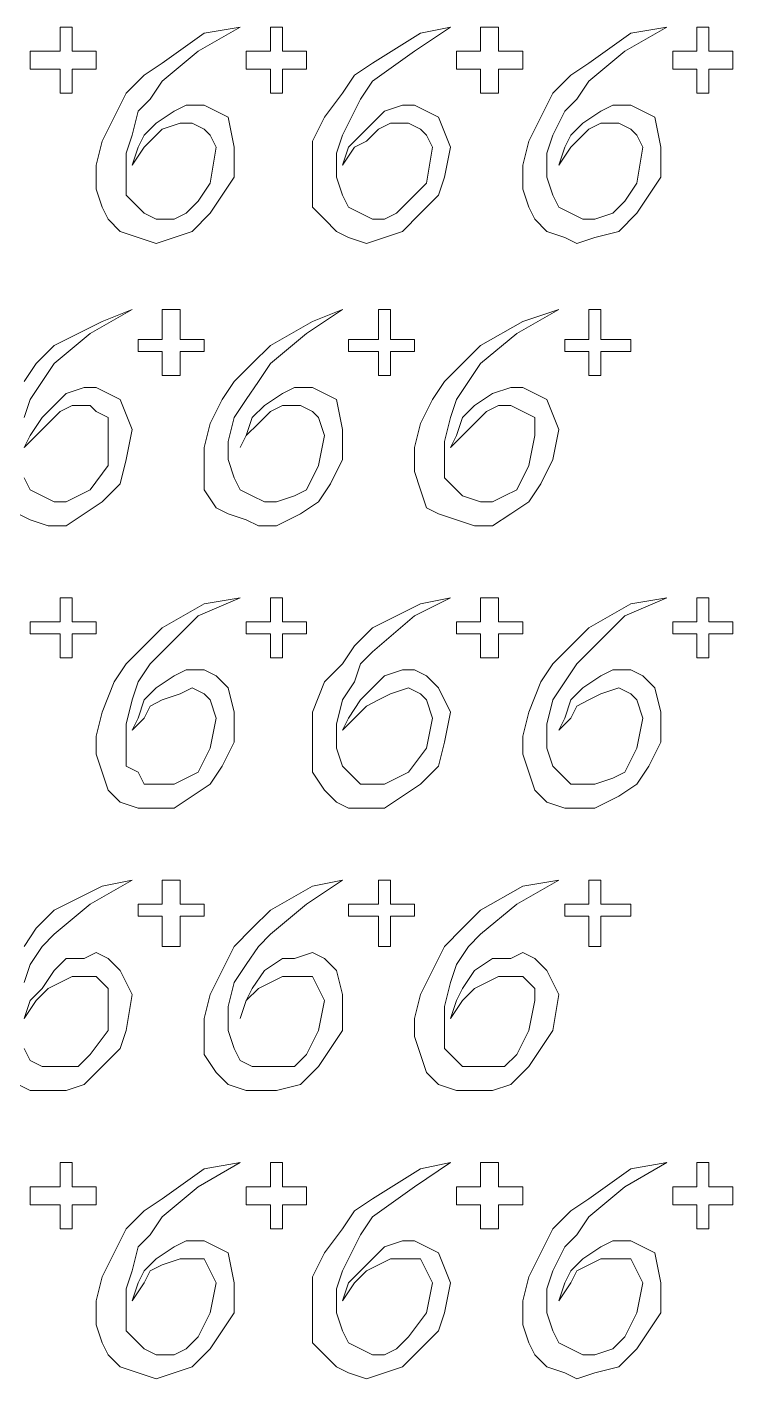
# Model space of a CAD drawing. Extents: x -66030 to 95157, y -13132 to 45879.
# Drawn here: x -2352 to -1893, y 27583 to 28462 of the extents above; entities that cross this region are included whole.
import ezdxf

# ---------------------------------------------------------------- set-up
doc = ezdxf.new("R2010")
doc.units = 0
doc.header["$LTSCALE"] = 100
doc.header["$MEASUREMENT"] = 0
doc.layers.get('0').update_dxf_attribs({"linetype": 'CONTINUOUS'})

msp = doc.modelspace()

# ---------------------------------------------------------------- linework, layer by layer
at = {"lineweight": 0}
for points in [[(-2350.03, 28446.12), (-2342.22, 28446.12), (-2330.5, 28446.12), (-2330.5, 28453.94), (-2330.5, 28461.75), (-2326.6, 28461.75), (-2322.69, 28461.75), (-2322.69, 28453.94), (-2322.69, 28446.12), (-2314.88, 28446.12), (-2307.07, 28446.12), (-2307.07, 28438.31), (-2307.07, 28434.41), (-2314.88, 28434.41), (-2322.69, 28434.41), (-2322.69, 28426.59), (-2322.69, 28418.78), (-2326.6, 28418.78), (-2330.5, 28418.78), (-2330.5, 28426.59), (-2330.5, 28434.41), (-2342.22, 28434.41), (-2350.03, 28434.41), (-2350.03, 28438.31), (-2350.03, 28446.12)], [(-2283.63, 28371.91), (-2275.82, 28383.63), (-2271.91, 28387.53), (-2264.1, 28395.35), (-2252.38, 28399.25), (-2244.57, 28399.25), (-2236.76, 28395.35), (-2232.85, 28391.44), (-2228.95, 28383.63), (-2232.85, 28360.19), (-2240.66, 28348.47), (-2248.48, 28340.66), (-2256.29, 28336.76), (-2268.01, 28336.76), (-2275.82, 28340.66), (-2279.72, 28344.57), (-2287.54, 28352.38), (-2287.54, 28364.1), (-2287.54, 28379.72), (-2283.63, 28391.44), (-2279.72, 28407.06), (-2271.91, 28414.88), (-2264.1, 28426.59), (-2240.66, 28446.12), (-2213.32, 28461.75), (-2236.76, 28457.84), (-2264.1, 28438.31), (-2275.82, 28430.5), (-2287.54, 28418.78), (-2295.35, 28403.16), (-2303.16, 28387.53), (-2307.07, 28371.91), (-2307.07, 28356.29), (-2303.16, 28344.57), (-2299.25, 28336.76), (-2291.44, 28328.94), (-2279.72, 28325.04), (-2268.01, 28321.13), (-2256.29, 28325.04), (-2244.57, 28328.94), (-2232.85, 28340.66), (-2225.04, 28352.38), (-2217.23, 28364.1), (-2217.23, 28383.63), (-2221.13, 28403.16), (-2228.95, 28407.06), (-2236.76, 28410.97), (-2248.48, 28410.97), (-2256.29, 28407.06), (-2268.01, 28399.25), (-2275.82, 28391.44), (-2279.72, 28383.63), (-2283.63, 28371.91)], [(-2209.42, 28446.12), (-2201.6, 28446.12), (-2193.79, 28446.12), (-2193.79, 28453.94), (-2193.79, 28461.75), (-2189.89, 28461.75), (-2185.98, 28461.75), (-2185.98, 28453.94), (-2185.98, 28446.12), (-2178.17, 28446.12), (-2170.36, 28446.12), (-2170.36, 28438.31), (-2170.36, 28434.41), (-2178.17, 28434.41), (-2185.98, 28434.41), (-2185.98, 28426.59), (-2185.98, 28418.78), (-2189.89, 28418.78), (-2193.79, 28418.78), (-2193.79, 28426.59), (-2193.79, 28434.41), (-2201.6, 28434.41), (-2209.42, 28434.41), (-2209.42, 28438.31), (-2209.42, 28446.12)], [(-2146.92, 28371.91), (-2139.11, 28383.63), (-2131.3, 28387.53), (-2123.49, 28395.35), (-2115.67, 28399.25), (-2103.96, 28399.25), (-2096.14, 28395.35), (-2092.24, 28391.44), (-2088.33, 28383.63), (-2092.24, 28360.19), (-2103.96, 28348.47), (-2111.77, 28340.66), (-2119.58, 28336.76), (-2127.39, 28336.76), (-2135.2, 28340.66), (-2143.02, 28344.57), (-2146.92, 28352.38), (-2150.83, 28364.1), (-2150.83, 28379.72), (-2146.92, 28391.44), (-2139.11, 28407.06), (-2135.2, 28414.88), (-2127.39, 28426.59), (-2100.05, 28446.12), (-2076.61, 28461.75), (-2096.14, 28457.84), (-2127.39, 28438.31), (-2139.11, 28430.5), (-2146.92, 28418.78), (-2158.64, 28403.16), (-2166.45, 28387.53), (-2166.45, 28371.91), (-2166.45, 28356.29), (-2166.45, 28344.57), (-2158.64, 28336.76), (-2150.83, 28328.94), (-2143.02, 28325.04), (-2131.3, 28321.13), (-2119.58, 28325.04), (-2107.86, 28328.94), (-2096.14, 28340.66), (-2084.43, 28352.38), (-2080.52, 28364.1), (-2076.61, 28383.63), (-2084.43, 28403.16), (-2092.24, 28407.06), (-2100.05, 28410.97), (-2107.86, 28410.97), (-2119.58, 28407.06), (-2127.39, 28399.25), (-2135.2, 28391.44), (-2143.02, 28383.63), (-2146.92, 28371.91)], [(-2072.71, 28446.12), (-2064.9, 28446.12), (-2057.08, 28446.12), (-2057.08, 28453.94), (-2057.08, 28461.75), (-2049.27, 28461.75), (-2045.37, 28461.75), (-2045.37, 28453.94), (-2045.37, 28446.12), (-2037.55, 28446.12), (-2029.74, 28446.12), (-2029.74, 28438.31), (-2029.74, 28434.41), (-2037.55, 28434.41), (-2045.37, 28434.41), (-2045.37, 28426.59), (-2045.37, 28418.78), (-2049.27, 28418.78), (-2057.08, 28418.78), (-2057.08, 28426.59), (-2057.08, 28434.41), (-2064.9, 28434.41), (-2072.71, 28434.41), (-2072.71, 28438.31), (-2072.71, 28446.12)], [(-2006.31, 28371.91), (-1998.49, 28383.63), (-1994.59, 28387.53), (-1986.78, 28395.35), (-1978.96, 28399.25), (-1967.25, 28399.25), (-1959.43, 28395.35), (-1955.53, 28391.44), (-1951.62, 28383.63), (-1955.53, 28360.19), (-1963.34, 28348.47), (-1971.15, 28340.66), (-1982.87, 28336.76), (-1990.68, 28336.76), (-1998.49, 28340.66), (-2006.31, 28344.57), (-2010.21, 28352.38), (-2014.12, 28364.1), (-2014.12, 28379.72), (-2010.21, 28391.44), (-2002.4, 28407.06), (-1994.59, 28414.88), (-1986.78, 28426.59), (-1963.34, 28446.12), (-1936, 28461.75), (-1959.43, 28457.84), (-1986.78, 28438.31), (-1998.49, 28430.5), (-2010.21, 28418.78), (-2018.02, 28403.16), (-2025.84, 28387.53), (-2029.74, 28371.91), (-2029.74, 28356.29), (-2025.84, 28344.57), (-2021.93, 28336.76), (-2014.12, 28328.94), (-2002.4, 28325.04), (-1994.59, 28321.13), (-1982.87, 28325.04), (-1967.25, 28328.94), (-1955.53, 28340.66), (-1947.72, 28352.38), (-1939.9, 28364.1), (-1939.9, 28383.63), (-1943.81, 28403.16), (-1951.62, 28407.06), (-1959.43, 28410.97), (-1971.15, 28410.97), (-1978.96, 28407.06), (-1990.68, 28399.25), (-1998.49, 28391.44), (-2002.4, 28383.63), (-2006.31, 28371.91)], [(-1932.09, 28446.12), (-1924.28, 28446.12), (-1916.47, 28446.12), (-1916.47, 28453.94), (-1916.47, 28461.75), (-1912.56, 28461.75), (-1908.66, 28461.75), (-1908.66, 28453.94), (-1908.66, 28446.12), (-1900.85, 28446.12), (-1893.03, 28446.12), (-1893.03, 28438.31), (-1893.03, 28434.41), (-1900.85, 28434.41), (-1908.66, 28434.41), (-1908.66, 28426.59), (-1908.66, 28418.78), (-1912.56, 28418.78), (-1916.47, 28418.78), (-1916.47, 28426.59), (-1916.47, 28434.41), (-1924.28, 28434.41), (-1932.09, 28434.41), (-1932.09, 28438.31), (-1932.09, 28446.12)], [(-2279.72, 28258.64), (-2271.91, 28258.64), (-2264.1, 28258.64), (-2264.1, 28266.45), (-2264.1, 28278.17), (-2260.19, 28278.17), (-2252.38, 28278.17), (-2252.38, 28266.45), (-2252.38, 28258.64), (-2244.57, 28258.64), (-2236.76, 28258.64), (-2236.76, 28254.73), (-2236.76, 28250.83), (-2244.57, 28250.83), (-2252.38, 28250.83), (-2252.38, 28243.01), (-2252.38, 28235.2), (-2260.19, 28235.2), (-2264.1, 28235.2), (-2264.1, 28243.01), (-2264.1, 28250.83), (-2271.91, 28250.83), (-2279.72, 28250.83), (-2279.72, 28254.73), (-2279.72, 28258.64)], [(-2213.32, 28188.33), (-2209.42, 28196.14), (-2201.6, 28203.95), (-2193.79, 28211.77), (-2185.98, 28215.67), (-2174.26, 28215.67), (-2166.45, 28211.77), (-2162.54, 28207.86), (-2158.64, 28196.14), (-2162.54, 28176.61), (-2170.36, 28160.99), (-2178.17, 28157.08), (-2189.89, 28153.18), (-2197.7, 28153.18), (-2205.51, 28157.08), (-2213.32, 28160.99), (-2217.23, 28168.8), (-2221.13, 28180.52), (-2221.13, 28192.24), (-2217.23, 28207.86), (-2209.42, 28219.58), (-2201.6, 28231.3), (-2193.79, 28243.01), (-2170.36, 28262.54), (-2146.92, 28278.17), (-2166.45, 28270.36), (-2193.79, 28254.73), (-2205.51, 28243.01), (-2217.23, 28231.3), (-2225.04, 28219.58), (-2232.85, 28203.95), (-2236.76, 28188.33), (-2236.76, 28172.71), (-2236.76, 28160.99), (-2228.95, 28149.27), (-2221.13, 28145.36), (-2209.42, 28141.46), (-2201.6, 28137.55), (-2189.89, 28137.55), (-2174.26, 28145.36), (-2162.54, 28153.18), (-2154.73, 28164.89), (-2146.92, 28180.52), (-2146.92, 28200.05), (-2150.83, 28219.58), (-2158.64, 28223.48), (-2166.45, 28227.39), (-2178.17, 28227.39), (-2185.98, 28223.48), (-2197.7, 28215.67), (-2205.51, 28207.86), (-2209.42, 28196.14), (-2213.32, 28188.33)], [(-2143.02, 28258.64), (-2131.3, 28258.64), (-2123.49, 28258.64), (-2123.49, 28266.45), (-2123.49, 28278.17), (-2119.58, 28278.17), (-2115.67, 28278.17), (-2115.67, 28266.45), (-2115.67, 28258.64), (-2107.86, 28258.64), (-2100.05, 28258.64), (-2100.05, 28254.73), (-2100.05, 28250.83), (-2107.86, 28250.83), (-2115.67, 28250.83), (-2115.67, 28243.01), (-2115.67, 28235.2), (-2119.58, 28235.2), (-2123.49, 28235.2), (-2123.49, 28243.01), (-2123.49, 28250.83), (-2131.3, 28250.83), (-2143.02, 28250.83), (-2143.02, 28254.73), (-2143.02, 28258.64)], [(-2076.61, 28188.33), (-2068.8, 28196.14), (-2060.99, 28203.95), (-2053.18, 28211.77), (-2045.37, 28215.67), (-2037.55, 28215.67), (-2029.74, 28211.77), (-2021.93, 28207.86), (-2021.93, 28196.14), (-2025.84, 28176.61), (-2033.65, 28160.99), (-2041.46, 28157.08), (-2049.27, 28153.18), (-2057.08, 28153.18), (-2068.8, 28157.08), (-2072.71, 28160.99), (-2080.52, 28168.8), (-2080.52, 28180.52), (-2080.52, 28192.24), (-2076.61, 28207.86), (-2072.71, 28219.58), (-2064.9, 28231.3), (-2057.08, 28243.01), (-2033.65, 28262.54), (-2006.31, 28278.17), (-2029.74, 28270.36), (-2057.08, 28254.73), (-2068.8, 28243.01), (-2080.52, 28231.3), (-2088.33, 28219.58), (-2096.14, 28203.95), (-2100.05, 28188.33), (-2100.05, 28172.71), (-2096.14, 28160.99), (-2092.24, 28149.27), (-2084.43, 28145.36), (-2072.71, 28141.46), (-2060.99, 28137.55), (-2049.27, 28137.55), (-2037.55, 28145.36), (-2025.84, 28153.18), (-2018.02, 28164.89), (-2010.21, 28180.52), (-2006.31, 28200.05), (-2014.12, 28219.58), (-2021.93, 28223.48), (-2029.74, 28227.39), (-2037.55, 28227.39), (-2049.27, 28223.48), (-2060.99, 28215.67), (-2068.8, 28207.86), (-2072.71, 28196.14), (-2076.61, 28188.33)], [(-2002.4, 28258.64), (-1994.59, 28258.64), (-1986.78, 28258.64), (-1986.78, 28266.45), (-1986.78, 28278.17), (-1982.87, 28278.17), (-1978.96, 28278.17), (-1978.96, 28266.45), (-1978.96, 28258.64), (-1971.15, 28258.64), (-1959.43, 28258.64), (-1959.43, 28254.73), (-1959.43, 28250.83), (-1971.15, 28250.83), (-1978.96, 28250.83), (-1978.96, 28243.01), (-1978.96, 28235.2), (-1982.87, 28235.2), (-1986.78, 28235.2), (-1986.78, 28243.01), (-1986.78, 28250.83), (-1994.59, 28250.83), (-2002.4, 28250.83), (-2002.4, 28254.73), (-2002.4, 28258.64)], [(-2350.03, 28075.06), (-2342.22, 28075.06), (-2330.5, 28075.06), (-2330.5, 28082.87), (-2330.5, 28090.68), (-2326.6, 28090.68), (-2322.69, 28090.68), (-2322.69, 28082.87), (-2322.69, 28075.06), (-2314.88, 28075.06), (-2307.07, 28075.06), (-2307.07, 28071.15), (-2307.07, 28067.24), (-2314.88, 28067.24), (-2322.69, 28067.24), (-2322.69, 28059.43), (-2322.69, 28051.62), (-2326.6, 28051.62), (-2330.5, 28051.62), (-2330.5, 28059.43), (-2330.5, 28067.24), (-2342.22, 28067.24), (-2350.03, 28067.24), (-2350.03, 28071.15), (-2350.03, 28075.06)], [(-2283.63, 28004.75), (-2275.82, 28012.56), (-2271.91, 28020.37), (-2264.1, 28024.28), (-2252.38, 28028.19), (-2244.57, 28032.09), (-2236.76, 28028.19), (-2232.85, 28024.28), (-2228.95, 28012.56), (-2232.85, 27993.03), (-2240.66, 27977.41), (-2248.48, 27973.5), (-2256.29, 27969.6), (-2268.01, 27969.6), (-2275.82, 27969.6), (-2279.72, 27977.41), (-2287.54, 27981.31), (-2287.54, 27993.03), (-2287.54, 28008.66), (-2283.63, 28024.28), (-2279.72, 28036), (-2271.91, 28047.72), (-2264.1, 28055.53), (-2240.66, 28078.96), (-2213.32, 28090.68), (-2236.76, 28086.77), (-2264.1, 28071.15), (-2275.82, 28059.43), (-2287.54, 28047.72), (-2295.35, 28036), (-2303.16, 28016.47), (-2307.07, 28000.84), (-2307.07, 27989.13), (-2303.16, 27977.41), (-2299.25, 27965.69), (-2291.44, 27957.88), (-2279.72, 27953.97), (-2268.01, 27953.97), (-2256.29, 27953.97), (-2244.57, 27961.78), (-2232.85, 27969.6), (-2225.04, 27981.31), (-2217.23, 27996.94), (-2217.23, 28016.47), (-2221.13, 28032.09), (-2228.95, 28039.9), (-2236.76, 28043.81), (-2248.48, 28043.81), (-2256.29, 28039.9), (-2268.01, 28032.09), (-2275.82, 28024.28), (-2279.72, 28012.56), (-2283.63, 28004.75)], [(-2209.42, 28075.06), (-2201.6, 28075.06), (-2193.79, 28075.06), (-2193.79, 28082.87), (-2193.79, 28090.68), (-2189.89, 28090.68), (-2185.98, 28090.68), (-2185.98, 28082.87), (-2185.98, 28075.06), (-2178.17, 28075.06), (-2170.36, 28075.06), (-2170.36, 28071.15), (-2170.36, 28067.24), (-2178.17, 28067.24), (-2185.98, 28067.24), (-2185.98, 28059.43), (-2185.98, 28051.62), (-2189.89, 28051.62), (-2193.79, 28051.62), (-2193.79, 28059.43), (-2193.79, 28067.24), (-2201.6, 28067.24), (-2209.42, 28067.24), (-2209.42, 28071.15), (-2209.42, 28075.06)], [(-2146.92, 28004.75), (-2139.11, 28012.56), (-2131.3, 28020.37), (-2123.49, 28024.28), (-2115.67, 28028.19), (-2103.96, 28032.09), (-2096.14, 28028.19), (-2092.24, 28024.28), (-2088.33, 28012.56), (-2092.24, 27993.03), (-2103.96, 27977.41), (-2111.77, 27973.5), (-2119.58, 27969.6), (-2127.39, 27969.6), (-2135.2, 27969.6), (-2143.02, 27977.41), (-2146.92, 27981.31), (-2150.83, 27993.03), (-2150.83, 28008.66), (-2146.92, 28024.28), (-2139.11, 28036), (-2135.2, 28047.72), (-2127.39, 28055.53), (-2100.05, 28078.96), (-2076.61, 28090.68), (-2096.14, 28086.77), (-2127.39, 28071.15), (-2139.11, 28059.43), (-2146.92, 28047.72), (-2158.64, 28036), (-2166.45, 28016.47), (-2166.45, 28000.84), (-2166.45, 27989.13), (-2166.45, 27977.41), (-2158.64, 27965.69), (-2150.83, 27957.88), (-2143.02, 27953.97), (-2131.3, 27953.97), (-2119.58, 27953.97), (-2107.86, 27961.78), (-2096.14, 27969.6), (-2084.43, 27981.31), (-2080.52, 27996.94), (-2076.61, 28016.47), (-2084.43, 28032.09), (-2092.24, 28039.9), (-2100.05, 28043.81), (-2107.86, 28043.81), (-2119.58, 28039.9), (-2127.39, 28032.09), (-2135.2, 28024.28), (-2143.02, 28012.56), (-2146.92, 28004.75)], [(-2072.71, 28075.06), (-2064.9, 28075.06), (-2057.08, 28075.06), (-2057.08, 28082.87), (-2057.08, 28090.68), (-2049.27, 28090.68), (-2045.37, 28090.68), (-2045.37, 28082.87), (-2045.37, 28075.06), (-2037.55, 28075.06), (-2029.74, 28075.06), (-2029.74, 28071.15), (-2029.74, 28067.24), (-2037.55, 28067.24), (-2045.37, 28067.24), (-2045.37, 28059.43), (-2045.37, 28051.62), (-2049.27, 28051.62), (-2057.08, 28051.62), (-2057.08, 28059.43), (-2057.08, 28067.24), (-2064.9, 28067.24), (-2072.71, 28067.24), (-2072.71, 28071.15), (-2072.71, 28075.06)], [(-2006.31, 28004.75), (-1998.49, 28012.56), (-1994.59, 28020.37), (-1986.78, 28024.28), (-1978.96, 28028.19), (-1967.25, 28032.09), (-1959.43, 28028.19), (-1955.53, 28024.28), (-1951.62, 28012.56), (-1955.53, 27993.03), (-1963.34, 27977.41), (-1971.15, 27973.5), (-1982.87, 27969.6), (-1990.68, 27969.6), (-1998.49, 27969.6), (-2006.31, 27977.41), (-2010.21, 27981.31), (-2014.12, 27993.03), (-2014.12, 28008.66), (-2010.21, 28024.28), (-2002.4, 28036), (-1994.59, 28047.72), (-1986.78, 28055.53), (-1963.34, 28078.96), (-1936, 28090.68), (-1959.43, 28086.77), (-1986.78, 28071.15), (-1998.49, 28059.43), (-2010.21, 28047.72), (-2018.02, 28036), (-2025.84, 28016.47), (-2029.74, 28000.84), (-2029.74, 27989.13), (-2025.84, 27977.41), (-2021.93, 27965.69), (-2014.12, 27957.88), (-2002.4, 27953.97), (-1994.59, 27953.97), (-1982.87, 27953.97), (-1967.25, 27961.78), (-1955.53, 27969.6), (-1947.72, 27981.31), (-1939.9, 27996.94), (-1939.9, 28016.47), (-1943.81, 28032.09), (-1951.62, 28039.9), (-1959.43, 28043.81), (-1971.15, 28043.81), (-1978.96, 28039.9), (-1990.68, 28032.09), (-1998.49, 28024.28), (-2002.4, 28012.56), (-2006.31, 28004.75)], [(-1932.09, 28075.06), (-1924.28, 28075.06), (-1916.47, 28075.06), (-1916.47, 28082.87), (-1916.47, 28090.68), (-1912.56, 28090.68), (-1908.66, 28090.68), (-1908.66, 28082.87), (-1908.66, 28075.06), (-1900.85, 28075.06), (-1893.03, 28075.06), (-1893.03, 28071.15), (-1893.03, 28067.24), (-1900.85, 28067.24), (-1908.66, 28067.24), (-1908.66, 28059.43), (-1908.66, 28051.62), (-1912.56, 28051.62), (-1916.47, 28051.62), (-1916.47, 28059.43), (-1916.47, 28067.24), (-1924.28, 28067.24), (-1932.09, 28067.24), (-1932.09, 28071.15), (-1932.09, 28075.06)], [(-2279.72, 27891.48), (-2271.91, 27891.48), (-2264.1, 27891.48), (-2264.1, 27899.29), (-2264.1, 27907.1), (-2260.19, 27907.1), (-2252.38, 27907.1), (-2252.38, 27899.29), (-2252.38, 27891.48), (-2244.57, 27891.48), (-2236.76, 27891.48), (-2236.76, 27887.57), (-2236.76, 27883.66), (-2244.57, 27883.66), (-2252.38, 27883.66), (-2252.38, 27875.85), (-2252.38, 27864.13), (-2260.19, 27864.13), (-2264.1, 27864.13), (-2264.1, 27875.85), (-2264.1, 27883.66), (-2271.91, 27883.66), (-2279.72, 27883.66), (-2279.72, 27887.57), (-2279.72, 27891.48)], [(-2213.32, 27817.26), (-2209.42, 27828.98), (-2201.6, 27836.79), (-2193.79, 27840.7), (-2185.98, 27844.6), (-2174.26, 27844.6), (-2166.45, 27844.6), (-2162.54, 27836.79), (-2158.64, 27828.98), (-2162.54, 27809.45), (-2170.36, 27793.83), (-2178.17, 27786.02), (-2189.89, 27786.02), (-2197.7, 27786.02), (-2205.51, 27786.02), (-2213.32, 27789.92), (-2217.23, 27797.73), (-2221.13, 27809.45), (-2221.13, 27825.08), (-2217.23, 27840.7), (-2209.42, 27852.42), (-2201.6, 27864.13), (-2193.79, 27871.95), (-2170.36, 27891.48), (-2146.92, 27907.1), (-2166.45, 27903.19), (-2193.79, 27887.57), (-2205.51, 27875.85), (-2217.23, 27864.13), (-2225.04, 27848.51), (-2232.85, 27832.89), (-2236.76, 27817.26), (-2236.76, 27805.55), (-2236.76, 27793.83), (-2228.95, 27782.11), (-2221.13, 27774.3), (-2209.42, 27770.39), (-2201.6, 27770.39), (-2189.89, 27770.39), (-2174.26, 27774.3), (-2162.54, 27786.02), (-2154.73, 27797.73), (-2146.92, 27809.45), (-2146.92, 27832.89), (-2150.83, 27848.51), (-2158.64, 27856.32), (-2166.45, 27860.23), (-2178.17, 27856.32), (-2185.98, 27856.32), (-2197.7, 27848.51), (-2205.51, 27836.79), (-2209.42, 27828.98), (-2213.32, 27817.26)], [(-2143.02, 27891.48), (-2131.3, 27891.48), (-2123.49, 27891.48), (-2123.49, 27899.29), (-2123.49, 27907.1), (-2119.58, 27907.1), (-2115.67, 27907.1), (-2115.67, 27899.29), (-2115.67, 27891.48), (-2107.86, 27891.48), (-2100.05, 27891.48), (-2100.05, 27887.57), (-2100.05, 27883.66), (-2107.86, 27883.66), (-2115.67, 27883.66), (-2115.67, 27875.85), (-2115.67, 27864.13), (-2119.58, 27864.13), (-2123.49, 27864.13), (-2123.49, 27875.85), (-2123.49, 27883.66), (-2131.3, 27883.66), (-2143.02, 27883.66), (-2143.02, 27887.57), (-2143.02, 27891.48)], [(-2076.61, 27817.26), (-2068.8, 27828.98), (-2060.99, 27836.79), (-2053.18, 27840.7), (-2045.37, 27844.6), (-2037.55, 27844.6), (-2029.74, 27844.6), (-2021.93, 27836.79), (-2021.93, 27828.98), (-2025.84, 27809.45), (-2033.65, 27793.83), (-2041.46, 27786.02), (-2049.27, 27786.02), (-2057.08, 27786.02), (-2068.8, 27786.02), (-2072.71, 27789.92), (-2080.52, 27797.73), (-2080.52, 27809.45), (-2080.52, 27825.08), (-2076.61, 27840.7), (-2072.71, 27852.42), (-2064.9, 27864.13), (-2057.08, 27871.95), (-2033.65, 27891.48), (-2006.31, 27907.1), (-2029.74, 27903.19), (-2057.08, 27887.57), (-2068.8, 27875.85), (-2080.52, 27864.13), (-2088.33, 27848.51), (-2096.14, 27832.89), (-2100.05, 27817.26), (-2100.05, 27805.55), (-2096.14, 27793.83), (-2092.24, 27782.11), (-2084.43, 27774.3), (-2072.71, 27770.39), (-2060.99, 27770.39), (-2049.27, 27770.39), (-2037.55, 27774.3), (-2025.84, 27786.02), (-2018.02, 27797.73), (-2010.21, 27809.45), (-2006.31, 27832.89), (-2014.12, 27848.51), (-2021.93, 27856.32), (-2029.74, 27860.23), (-2037.55, 27856.32), (-2049.27, 27856.32), (-2060.99, 27848.51), (-2068.8, 27836.79), (-2072.71, 27828.98), (-2076.61, 27817.26)], [(-2002.4, 27891.48), (-1994.59, 27891.48), (-1986.78, 27891.48), (-1986.78, 27899.29), (-1986.78, 27907.1), (-1982.87, 27907.1), (-1978.96, 27907.1), (-1978.96, 27899.29), (-1978.96, 27891.48), (-1971.15, 27891.48), (-1959.43, 27891.48), (-1959.43, 27887.57), (-1959.43, 27883.66), (-1971.15, 27883.66), (-1978.96, 27883.66), (-1978.96, 27875.85), (-1978.96, 27864.13), (-1982.87, 27864.13), (-1986.78, 27864.13), (-1986.78, 27875.85), (-1986.78, 27883.66), (-1994.59, 27883.66), (-2002.4, 27883.66), (-2002.4, 27887.57), (-2002.4, 27891.48)], [(-2350.03, 27707.9), (-2342.22, 27707.9), (-2330.5, 27707.9), (-2330.5, 27715.71), (-2330.5, 27723.52), (-2326.6, 27723.52), (-2322.69, 27723.52), (-2322.69, 27715.71), (-2322.69, 27707.9), (-2314.88, 27707.9), (-2307.07, 27707.9), (-2307.07, 27703.99), (-2307.07, 27696.18), (-2314.88, 27696.18), (-2322.69, 27696.18), (-2322.69, 27688.37), (-2322.69, 27680.55), (-2326.6, 27680.55), (-2330.5, 27680.55), (-2330.5, 27688.37), (-2330.5, 27696.18), (-2342.22, 27696.18), (-2350.03, 27696.18), (-2350.03, 27703.99), (-2350.03, 27707.9)], [(-2283.63, 27633.68), (-2275.82, 27645.4), (-2271.91, 27653.21), (-2264.1, 27657.12), (-2252.38, 27661.02), (-2244.57, 27661.02), (-2236.76, 27661.02), (-2232.85, 27653.21), (-2228.95, 27645.4), (-2232.85, 27625.87), (-2240.66, 27610.25), (-2248.48, 27602.43), (-2256.29, 27598.53), (-2268.01, 27598.53), (-2275.82, 27602.43), (-2279.72, 27606.34), (-2287.54, 27614.15), (-2287.54, 27625.87), (-2287.54, 27641.49), (-2283.63, 27653.21), (-2279.72, 27668.84), (-2271.91, 27676.65), (-2264.1, 27688.37), (-2240.66, 27707.9), (-2213.32, 27723.52), (-2236.76, 27719.61), (-2264.1, 27700.08), (-2275.82, 27692.27), (-2287.54, 27680.55), (-2295.35, 27664.93), (-2303.16, 27649.31), (-2307.07, 27633.68), (-2307.07, 27618.06), (-2303.16, 27606.34), (-2299.25, 27598.53), (-2291.44, 27590.72), (-2279.72, 27586.81), (-2268.01, 27582.91), (-2256.29, 27586.81), (-2244.57, 27590.72), (-2232.85, 27602.43), (-2225.04, 27614.15), (-2217.23, 27625.87), (-2217.23, 27645.4), (-2221.13, 27664.93), (-2228.95, 27668.84), (-2236.76, 27672.74), (-2248.48, 27672.74), (-2256.29, 27668.84), (-2268.01, 27661.02), (-2275.82, 27653.21), (-2279.72, 27645.4), (-2283.63, 27633.68)], [(-2209.42, 27707.9), (-2201.6, 27707.9), (-2193.79, 27707.9), (-2193.79, 27715.71), (-2193.79, 27723.52), (-2189.89, 27723.52), (-2185.98, 27723.52), (-2185.98, 27715.71), (-2185.98, 27707.9), (-2178.17, 27707.9), (-2170.36, 27707.9), (-2170.36, 27703.99), (-2170.36, 27696.18), (-2178.17, 27696.18), (-2185.98, 27696.18), (-2185.98, 27688.37), (-2185.98, 27680.55), (-2189.89, 27680.55), (-2193.79, 27680.55), (-2193.79, 27688.37), (-2193.79, 27696.18), (-2201.6, 27696.18), (-2209.42, 27696.18), (-2209.42, 27703.99), (-2209.42, 27707.9)], [(-2146.92, 27633.68), (-2139.11, 27645.4), (-2131.3, 27653.21), (-2123.49, 27657.12), (-2115.67, 27661.02), (-2103.96, 27661.02), (-2096.14, 27661.02), (-2092.24, 27653.21), (-2088.33, 27645.4), (-2092.24, 27625.87), (-2103.96, 27610.25), (-2111.77, 27602.43), (-2119.58, 27598.53), (-2127.39, 27598.53), (-2135.2, 27602.43), (-2143.02, 27606.34), (-2146.92, 27614.15), (-2150.83, 27625.87), (-2150.83, 27641.49), (-2146.92, 27653.21), (-2139.11, 27668.84), (-2135.2, 27676.65), (-2127.39, 27688.37), (-2100.05, 27707.9), (-2076.61, 27723.52), (-2096.14, 27719.61), (-2127.39, 27700.08), (-2139.11, 27692.27), (-2146.92, 27680.55), (-2158.64, 27664.93), (-2166.45, 27649.31), (-2166.45, 27633.68), (-2166.45, 27618.06), (-2166.45, 27606.34), (-2158.64, 27598.53), (-2150.83, 27590.72), (-2143.02, 27586.81), (-2131.3, 27582.91), (-2119.58, 27586.81), (-2107.86, 27590.72), (-2096.14, 27602.43), (-2084.43, 27614.15), (-2080.52, 27625.87), (-2076.61, 27645.4), (-2084.43, 27664.93), (-2092.24, 27668.84), (-2100.05, 27672.74), (-2107.86, 27672.74), (-2119.58, 27668.84), (-2127.39, 27661.02), (-2135.2, 27653.21), (-2143.02, 27645.4), (-2146.92, 27633.68)], [(-2072.71, 27707.9), (-2064.9, 27707.9), (-2057.08, 27707.9), (-2057.08, 27715.71), (-2057.08, 27723.52), (-2049.27, 27723.52), (-2045.37, 27723.52), (-2045.37, 27715.71), (-2045.37, 27707.9), (-2037.55, 27707.9), (-2029.74, 27707.9), (-2029.74, 27703.99), (-2029.74, 27696.18), (-2037.55, 27696.18), (-2045.37, 27696.18), (-2045.37, 27688.37), (-2045.37, 27680.55), (-2049.27, 27680.55), (-2057.08, 27680.55), (-2057.08, 27688.37), (-2057.08, 27696.18), (-2064.9, 27696.18), (-2072.71, 27696.18), (-2072.71, 27703.99), (-2072.71, 27707.9)], [(-2006.31, 27633.68), (-1998.49, 27645.4), (-1994.59, 27653.21), (-1986.78, 27657.12), (-1978.96, 27661.02), (-1967.25, 27661.02), (-1959.43, 27661.02), (-1955.53, 27653.21), (-1951.62, 27645.4), (-1955.53, 27625.87), (-1963.34, 27610.25), (-1971.15, 27602.43), (-1982.87, 27598.53), (-1990.68, 27598.53), (-1998.49, 27602.43), (-2006.31, 27606.34), (-2010.21, 27614.15), (-2014.12, 27625.87), (-2014.12, 27641.49), (-2010.21, 27653.21), (-2002.4, 27668.84), (-1994.59, 27676.65), (-1986.78, 27688.37), (-1963.34, 27707.9), (-1936, 27723.52), (-1959.43, 27719.61), (-1986.78, 27700.08), (-1998.49, 27692.27), (-2010.21, 27680.55), (-2018.02, 27664.93), (-2025.84, 27649.31), (-2029.74, 27633.68), (-2029.74, 27618.06), (-2025.84, 27606.34), (-2021.93, 27598.53), (-2014.12, 27590.72), (-2002.4, 27586.81), (-1994.59, 27582.91), (-1982.87, 27586.81), (-1967.25, 27590.72), (-1955.53, 27602.43), (-1947.72, 27614.15), (-1939.9, 27625.87), (-1939.9, 27645.4), (-1943.81, 27664.93), (-1951.62, 27668.84), (-1959.43, 27672.74), (-1971.15, 27672.74), (-1978.96, 27668.84), (-1990.68, 27661.02), (-1998.49, 27653.21), (-2002.4, 27645.4), (-2006.31, 27633.68)], [(-1932.09, 27707.9), (-1924.28, 27707.9), (-1916.47, 27707.9), (-1916.47, 27715.71), (-1916.47, 27723.52), (-1912.56, 27723.52), (-1908.66, 27723.52), (-1908.66, 27715.71), (-1908.66, 27707.9), (-1900.85, 27707.9), (-1893.03, 27707.9), (-1893.03, 27703.99), (-1893.03, 27696.18), (-1900.85, 27696.18), (-1908.66, 27696.18), (-1908.66, 27688.37), (-1908.66, 27680.55), (-1912.56, 27680.55), (-1916.47, 27680.55), (-1916.47, 27688.37), (-1916.47, 27696.18), (-1924.28, 27696.18), (-1932.09, 27696.18), (-1932.09, 27703.99), (-1932.09, 27707.9)]]:
    msp.add_lwpolyline(points, close=True, dxfattribs=at)
for points in [[(-2353.94, 28207.86), (-2350.03, 28219.58), (-2342.22, 28231.3), (-2334.41, 28243.01), (-2310.97, 28262.54), (-2283.63, 28278.17), (-2303.16, 28270.36), (-2334.41, 28254.73), (-2346.13, 28243.01), (-2353.94, 28231.3)], [(-2357.84, 28145.36), (-2350.03, 28141.46), (-2338.31, 28137.55), (-2326.6, 28137.55), (-2314.88, 28145.36), (-2303.16, 28153.18), (-2291.44, 28164.89), (-2287.54, 28180.52), (-2283.63, 28200.05), (-2291.44, 28219.58), (-2299.25, 28223.48), (-2307.07, 28227.39), (-2314.88, 28227.39), (-2326.6, 28223.48), (-2334.41, 28215.67), (-2342.22, 28207.86), (-2350.03, 28196.14), (-2353.94, 28188.33)], [(-2353.94, 28188.33), (-2346.13, 28196.14), (-2338.31, 28203.95), (-2330.5, 28211.77), (-2322.69, 28215.67), (-2310.97, 28215.67), (-2307.07, 28211.77), (-2299.25, 28207.86), (-2299.25, 28196.14), (-2299.25, 28176.61), (-2310.97, 28160.99), (-2318.78, 28157.08), (-2326.6, 28153.18), (-2334.41, 28153.18), (-2342.22, 28157.08), (-2350.03, 28160.99), (-2353.94, 28168.8)], [(-2353.94, 27840.7), (-2350.03, 27852.42), (-2342.22, 27864.13), (-2334.41, 27871.95), (-2310.97, 27891.48), (-2283.63, 27907.1), (-2303.16, 27903.19), (-2334.41, 27887.57), (-2346.13, 27875.85), (-2353.94, 27864.13)], [(-2357.84, 27774.3), (-2350.03, 27770.39), (-2338.31, 27770.39), (-2326.6, 27770.39), (-2314.88, 27774.3), (-2303.16, 27786.02), (-2291.44, 27797.73), (-2287.54, 27809.45), (-2283.63, 27832.89), (-2291.44, 27848.51), (-2299.25, 27856.32), (-2307.07, 27860.23), (-2314.88, 27856.32), (-2326.6, 27856.32), (-2334.41, 27848.51), (-2342.22, 27836.79), (-2350.03, 27828.98), (-2353.94, 27817.26)], [(-2353.94, 27817.26), (-2346.13, 27828.98), (-2338.31, 27836.79), (-2330.5, 27840.7), (-2322.69, 27844.6), (-2310.97, 27844.6), (-2307.07, 27844.6), (-2299.25, 27836.79), (-2299.25, 27828.98), (-2299.25, 27809.45), (-2310.97, 27793.83), (-2318.78, 27786.02), (-2326.6, 27786.02), (-2334.41, 27786.02), (-2342.22, 27786.02), (-2350.03, 27789.92), (-2353.94, 27797.73)]]:
    msp.add_lwpolyline(points, dxfattribs=at)

doc.saveas('drawing.dxf')
